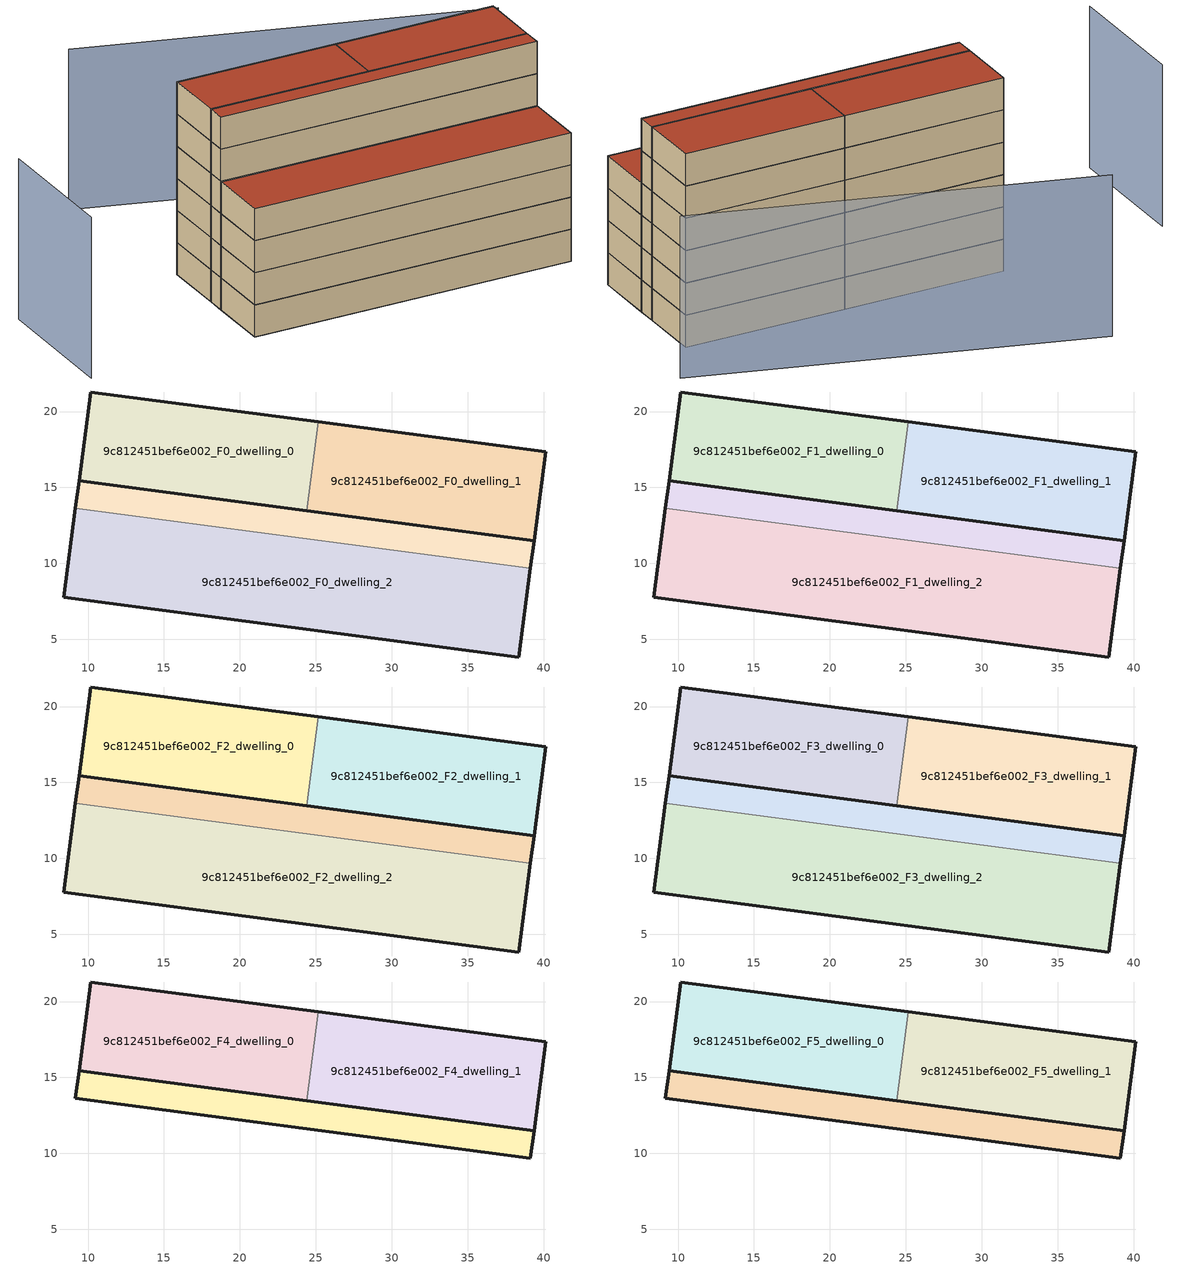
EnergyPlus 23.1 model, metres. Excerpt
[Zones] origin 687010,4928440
9c812451bef6e002_F0_dwelling_0
 floor ground (EU_floor_Construction): 24.39,13.46 25.16,19.32 10.18,21.29 9.4,15.43 z0
 wall outside (EU_wall_Construction): 24.39,13.46 9.4,15.43 10.18,21.29 25.16,19.32 z0:3
 wall to 9c812451bef6e002_F0_dwelling_1 (EU_wall_Construction): 25.16,19.32 24.39,13.46 z0:3
9c812451bef6e002_F0_dwelling_1
 floor ground (EU_floor_Construction): 39.38,11.48 40.15,17.34 25.16,19.32 24.39,13.46 z0
 wall outside (EU_wall_Construction): 25.16,19.32 40.15,17.34 39.38,11.48 24.39,13.46 z0:3
9c812451bef6e002_F0_dwelling_2
 floor ground (EU_floor_Construction): 38.37,3.83 39.14,9.7 9.17,13.64 8.4,7.78 z0
 wall outside (EU_wall_Construction): 39.14,9.7 38.37,3.83 8.4,7.78 9.17,13.64 z0:3
 wall to 9c812451bef6e002_F0_circulation (EU_wall_Construction): 9.17,13.64 39.14,9.7 z0:3
9c812451bef6e002_F0_circulation
 floor ground (EU_floor_Construction): 39.14,9.7 39.38,11.48 9.4,15.43 9.17,13.64 z0
 wall outside (EU_wall_Construction): 9.17,13.64 9.4,15.43 39.38,11.48 39.14,9.7 z0:3
9c812451bef6e002_F1_dwelling_0
 floor to 9c812451bef6e002_F0_dwelling_0 (EU_floor_Construction): 24.39,13.46 25.16,19.32 10.18,21.29 9.4,15.43 z3
 wall outside (EU_wall_Construction): 24.39,13.46 9.4,15.43 10.18,21.29 25.16,19.32 z3:6
 wall to 9c812451bef6e002_F1_dwelling_1 (EU_wall_Construction): 25.16,19.32 24.39,13.46 z3:6
9c812451bef6e002_F1_dwelling_1
 floor to 9c812451bef6e002_F0_dwelling_1 (EU_floor_Construction): 39.38,11.48 40.15,17.34 25.16,19.32 24.39,13.46 z3
 wall outside (EU_wall_Construction): 25.16,19.32 40.15,17.34 39.38,11.48 24.39,13.46 z3:6
9c812451bef6e002_F1_dwelling_2
 floor to 9c812451bef6e002_F0_dwelling_2 (EU_floor_Construction): 38.37,3.83 39.14,9.7 9.17,13.64 8.4,7.78 z3
 wall outside (EU_wall_Construction): 39.14,9.7 38.37,3.83 8.4,7.78 9.17,13.64 z3:6
 wall to 9c812451bef6e002_F1_circulation (EU_wall_Construction): 9.17,13.64 39.14,9.7 z3:6
9c812451bef6e002_F1_circulation
 floor to 9c812451bef6e002_F0_circulation (EU_floor_Construction): 39.14,9.7 39.38,11.48 9.4,15.43 9.17,13.64 z3
 wall outside (EU_wall_Construction): 9.17,13.64 9.4,15.43 39.38,11.48 39.14,9.7 z3:6
9c812451bef6e002_F2_dwelling_0
 floor to 9c812451bef6e002_F1_dwelling_0 (EU_floor_Construction): 24.39,13.46 25.16,19.32 10.18,21.29 9.4,15.43 z6
 wall outside (EU_wall_Construction): 24.39,13.46 9.4,15.43 10.18,21.29 25.16,19.32 z6:9
 wall to 9c812451bef6e002_F2_dwelling_1 (EU_wall_Construction): 25.16,19.32 24.39,13.46 z6:9
9c812451bef6e002_F2_dwelling_1
 floor to 9c812451bef6e002_F1_dwelling_1 (EU_floor_Construction): 39.38,11.48 40.15,17.34 25.16,19.32 24.39,13.46 z6
 wall outside (EU_wall_Construction): 25.16,19.32 40.15,17.34 39.38,11.48 24.39,13.46 z6:9
9c812451bef6e002_F2_dwelling_2
 floor to 9c812451bef6e002_F1_dwelling_2 (EU_floor_Construction): 38.37,3.83 39.14,9.7 9.17,13.64 8.4,7.78 z6
 wall outside (EU_wall_Construction): 39.14,9.7 38.37,3.83 8.4,7.78 9.17,13.64 z6:9
 wall to 9c812451bef6e002_F2_circulation (EU_wall_Construction): 9.17,13.64 39.14,9.7 z6:9
9c812451bef6e002_F2_circulation
 floor to 9c812451bef6e002_F1_circulation (EU_floor_Construction): 39.14,9.7 39.38,11.48 9.4,15.43 9.17,13.64 z6
 wall outside (EU_wall_Construction): 9.17,13.64 9.4,15.43 39.38,11.48 39.14,9.7 z6:9
9c812451bef6e002_F3_dwelling_0
 floor to 9c812451bef6e002_F2_dwelling_0 (EU_floor_Construction): 24.39,13.46 25.16,19.32 10.18,21.29 9.4,15.43 z9
 wall outside (EU_wall_Construction): 24.39,13.46 9.4,15.43 10.18,21.29 25.16,19.32 z9:12
 wall to 9c812451bef6e002_F3_dwelling_1 (EU_wall_Construction): 25.16,19.32 24.39,13.46 z9:12
9c812451bef6e002_F3_dwelling_1
 floor to 9c812451bef6e002_F2_dwelling_1 (EU_floor_Construction): 39.38,11.48 40.15,17.34 25.16,19.32 24.39,13.46 z9
 wall outside (EU_wall_Construction): 25.16,19.32 40.15,17.34 39.38,11.48 24.39,13.46 z9:12
9c812451bef6e002_F3_dwelling_2
 floor to 9c812451bef6e002_F2_dwelling_2 (EU_floor_Construction): 38.37,3.83 39.14,9.7 9.17,13.64 8.4,7.78 z9
 wall outside (EU_wall_Construction): 39.14,9.7 38.37,3.83 8.4,7.78 9.17,13.64 z9:12
 wall to 9c812451bef6e002_F3_circulation (EU_wall_Construction): 9.17,13.64 39.14,9.7 z9:12
 roof outside (EU_roof_Construction): 39.14,9.7 38.37,3.83 8.4,7.78 9.17,13.64 z12
9c812451bef6e002_F3_circulation
 floor to 9c812451bef6e002_F2_circulation (EU_floor_Construction): 39.14,9.7 39.38,11.48 9.4,15.43 9.17,13.64 z9
 wall outside (EU_wall_Construction): 9.17,13.64 9.4,15.43 39.38,11.48 39.14,9.7 z9:12
9c812451bef6e002_F4_dwelling_0
 floor to 9c812451bef6e002_F3_dwelling_0 (EU_floor_Construction): 24.39,13.46 25.16,19.32 10.18,21.29 9.4,15.43 z12
 wall outside (EU_wall_Construction): 24.39,13.46 9.4,15.43 10.18,21.29 25.16,19.32 z12:15
 wall to 9c812451bef6e002_F4_dwelling_1 (EU_wall_Construction): 25.16,19.32 24.39,13.46 z12:15
9c812451bef6e002_F4_dwelling_1
 floor to 9c812451bef6e002_F3_dwelling_1 (EU_floor_Construction): 39.38,11.48 40.15,17.34 25.16,19.32 24.39,13.46 z12
 wall outside (EU_wall_Construction): 25.16,19.32 40.15,17.34 39.38,11.48 24.39,13.46 z12:15
9c812451bef6e002_F4_circulation
 floor to 9c812451bef6e002_F3_circulation (EU_floor_Construction): 39.14,9.7 39.38,11.48 9.4,15.43 9.17,13.64 z12
 wall outside (EU_wall_Construction): 9.17,13.64 9.4,15.43 39.38,11.48 39.14,9.7 9.17,13.64 z12:15
9c812451bef6e002_F5_dwelling_0
 floor to 9c812451bef6e002_F4_dwelling_0 (EU_floor_Construction): 24.39,13.46 25.16,19.32 10.18,21.29 9.4,15.43 z15
 wall outside (EU_wall_Construction): 24.39,13.46 9.4,15.43 10.18,21.29 25.16,19.32 z15:18
 wall to 9c812451bef6e002_F5_dwelling_1 (EU_wall_Construction): 25.16,19.32 24.39,13.46 z15:18
 roof outside (EU_roof_Construction): 25.16,19.32 24.39,13.46 9.4,15.43 10.18,21.29 z18
9c812451bef6e002_F5_dwelling_1
 floor to 9c812451bef6e002_F4_dwelling_1 (EU_floor_Construction): 39.38,11.48 40.15,17.34 25.16,19.32 24.39,13.46 z15
 wall outside (EU_wall_Construction): 25.16,19.32 40.15,17.34 39.38,11.48 24.39,13.46 z15:18
 roof outside (EU_roof_Construction): 40.15,17.34 39.38,11.48 24.39,13.46 25.16,19.32 z18
9c812451bef6e002_F5_circulation
 floor to 9c812451bef6e002_F4_circulation (EU_floor_Construction): 39.14,9.7 39.38,11.48 9.4,15.43 9.17,13.64 z15
 wall outside (EU_wall_Construction): 9.17,13.64 9.4,15.43 39.38,11.48 39.14,9.7 9.17,13.64 z15:18
 roof outside (EU_roof_Construction): 39.38,11.48 39.14,9.7 9.17,13.64 9.4,15.43 z18
shading: -5.58,22.18 -7.3,9.57 / 43.92,21.74 10.15,36.62 z0:15
[Building]
EU S2 Campaign: North Axis=0; Terrain=City; Solar Distribution=FullExterior
[Site:Location]
Bologna: Latitude=44.5; Longitude=11.25; Time Zone=1; Elevation=37
[SizingPeriod:WeatherFileDays]
AnnualSizingPeriod: Begin Month=1; Begin Day of Month=1; End Month=12; End Day of Month=31; Day of Week for Start Day=Monday; Use Weather File Daylight Saving Period=No; Use Weather File Rain and Snow Indicators=No
[MATERIAL]
EU_InternalMass_Material: Roughness=MediumRough; Thickness=0.1; Conductivity=1; Density=1800; Specific Heat=900; Thermal Absorptance=0.9; Solar Absorptance=0.7; Visible Absorptance=0.7
[MATERIAL:NOMASS] Roughness=MediumRough; Thermal Absorptance=0.9; Solar Absorptance=0.7; Visible Absorptance=0.7
Name | Thermal Resistance
EU_wall_NoMass | 0.905828
EU_roof_NoMass | 0.37593
EU_floor_NoMass | 0.67114
[CONSTRUCTION]
EU_wall_Construction: EU_wall_NoMass
EU_roof_Construction: EU_roof_NoMass
EU_floor_Construction: EU_floor_NoMass
EU_InternalMass_Construction: EU_InternalMass_Material
[ZONE] Type=1; Multiplier=1; Ceiling Height=autocalculate; Floor Area=autocalculate; Part of Total Floor Area=Yes
Name | Volume
9c812451bef6e002_F0_dwelling_0; 9c812451bef6e002_F1_dwelling_0; 9c812451bef6e002_F2_dwelling_0; 9c812451bef6e002_F3_dwelling_0; 9c812451bef6e002_F4_dwelling_0; 9c812451bef6e002_F5_dwelling_0 | 268.088
9c812451bef6e002_F0_dwelling_1 | 268.09
9c812451bef6e002_F1_dwelling_1; 9c812451bef6e002_F2_dwelling_1; 9c812451bef6e002_F3_dwelling_1; 9c812451bef6e002_F4_dwelling_1; 9c812451bef6e002_F5_dwelling_1 | 268.091
9c812451bef6e002_F0_dwelling_2; 9c812451bef6e002_F1_dwelling_2; 9c812451bef6e002_F2_dwelling_2; 9c812451bef6e002_F3_dwelling_2 | 536.237
9c812451bef6e002_F0_circulation; 9c812451bef6e002_F1_circulation; 9c812451bef6e002_F2_circulation; 9c812451bef6e002_F3_circulation; 9c812451bef6e002_F4_circulation; 9c812451bef6e002_F5_circulation | 163.25
[INTERNALMASS] Construction=EU_InternalMass_Construction
Name | Zone or ZoneList | Surface Area
9c812451bef6e002_F0_dwelling_0_EU_InternalMass | 9c812451bef6e002_F0_dwelling_0 | 89.3673
9c812451bef6e002_F0_dwelling_1_EU_InternalMass | 9c812451bef6e002_F0_dwelling_1 | 89.3673
9c812451bef6e002_F0_dwelling_2_EU_InternalMass | 9c812451bef6e002_F0_dwelling_2 | 178.738
9c812451bef6e002_F1_dwelling_0_EU_InternalMass | 9c812451bef6e002_F1_dwelling_0 | 89.3673
9c812451bef6e002_F1_dwelling_1_EU_InternalMass | 9c812451bef6e002_F1_dwelling_1 | 89.3673
9c812451bef6e002_F1_dwelling_2_EU_InternalMass | 9c812451bef6e002_F1_dwelling_2 | 178.738
9c812451bef6e002_F2_dwelling_0_EU_InternalMass | 9c812451bef6e002_F2_dwelling_0 | 89.3673
9c812451bef6e002_F2_dwelling_1_EU_InternalMass | 9c812451bef6e002_F2_dwelling_1 | 89.3673
9c812451bef6e002_F2_dwelling_2_EU_InternalMass | 9c812451bef6e002_F2_dwelling_2 | 178.738
9c812451bef6e002_F3_dwelling_0_EU_InternalMass | 9c812451bef6e002_F3_dwelling_0 | 89.3673
9c812451bef6e002_F3_dwelling_1_EU_InternalMass | 9c812451bef6e002_F3_dwelling_1 | 89.3673
9c812451bef6e002_F3_dwelling_2_EU_InternalMass | 9c812451bef6e002_F3_dwelling_2 | 178.738
9c812451bef6e002_F4_dwelling_0_EU_InternalMass | 9c812451bef6e002_F4_dwelling_0 | 187.411
9c812451bef6e002_F4_dwelling_1_EU_InternalMass | 9c812451bef6e002_F4_dwelling_1 | 187.411
9c812451bef6e002_F5_dwelling_0_EU_InternalMass | 9c812451bef6e002_F5_dwelling_0 | 187.411
9c812451bef6e002_F5_dwelling_1_EU_InternalMass | 9c812451bef6e002_F5_dwelling_1 | 187.411
[OTHEREQUIPMENT] Fuel Type=Electricity; Design Level Calculation Method=Watts/Area; Power per Zone Floor Area=1; Fraction Latent=0; Fraction Radiant=0; Fraction Lost=0; Carbon Dioxide Generation Rate=0; EndUse Subcategory=EU_Step8_InternalGains
Name | Zone or ZoneList or Space or SpaceList | Schedule
EU_Step8_InternalGain_9c812451bef6e002_F0_dwelling_0_f000 | 9c812451bef6e002_F0_dwelling_0 | EU_Step8_GainSchedule_9c812451bef6e002_F0_dwelling_0_f000
EU_Step8_InternalGain_9c812451bef6e002_F0_dwelling_1_f000 | 9c812451bef6e002_F0_dwelling_1 | EU_Step8_GainSchedule_9c812451bef6e002_F0_dwelling_1_f000
EU_Step8_InternalGain_9c812451bef6e002_F0_dwelling_2_f000 | 9c812451bef6e002_F0_dwelling_2 | EU_Step8_GainSchedule_9c812451bef6e002_F0_dwelling_2_f000
EU_Step8_InternalGain_9c812451bef6e002_F1_dwelling_0_f000 | 9c812451bef6e002_F1_dwelling_0 | EU_Step8_GainSchedule_9c812451bef6e002_F1_dwelling_0_f000
EU_Step8_InternalGain_9c812451bef6e002_F1_dwelling_1_f000 | 9c812451bef6e002_F1_dwelling_1 | EU_Step8_GainSchedule_9c812451bef6e002_F1_dwelling_1_f000
EU_Step8_InternalGain_9c812451bef6e002_F1_dwelling_2_f000 | 9c812451bef6e002_F1_dwelling_2 | EU_Step8_GainSchedule_9c812451bef6e002_F1_dwelling_2_f000
EU_Step8_InternalGain_9c812451bef6e002_F2_dwelling_0_f000 | 9c812451bef6e002_F2_dwelling_0 | EU_Step8_GainSchedule_9c812451bef6e002_F2_dwelling_0_f000
EU_Step8_InternalGain_9c812451bef6e002_F2_dwelling_1_f000 | 9c812451bef6e002_F2_dwelling_1 | EU_Step8_GainSchedule_9c812451bef6e002_F2_dwelling_1_f000
EU_Step8_InternalGain_9c812451bef6e002_F2_dwelling_2_f000 | 9c812451bef6e002_F2_dwelling_2 | EU_Step8_GainSchedule_9c812451bef6e002_F2_dwelling_2_f000
EU_Step8_InternalGain_9c812451bef6e002_F3_dwelling_0_f000 | 9c812451bef6e002_F3_dwelling_0 | EU_Step8_GainSchedule_9c812451bef6e002_F3_dwelling_0_f000
EU_Step8_InternalGain_9c812451bef6e002_F3_dwelling_1_f000 | 9c812451bef6e002_F3_dwelling_1 | EU_Step8_GainSchedule_9c812451bef6e002_F3_dwelling_1_f000
EU_Step8_InternalGain_9c812451bef6e002_F3_dwelling_2_f000 | 9c812451bef6e002_F3_dwelling_2 | EU_Step8_GainSchedule_9c812451bef6e002_F3_dwelling_2_f000
EU_Step8_InternalGain_9c812451bef6e002_F4_dwelling_0_f000 | 9c812451bef6e002_F4_dwelling_0 | EU_Step8_GainSchedule_9c812451bef6e002_F4_dwelling_0_f000
EU_Step8_InternalGain_9c812451bef6e002_F4_dwelling_1_f000 | 9c812451bef6e002_F4_dwelling_1 | EU_Step8_GainSchedule_9c812451bef6e002_F4_dwelling_1_f000
EU_Step8_InternalGain_9c812451bef6e002_F5_dwelling_0_f000 | 9c812451bef6e002_F5_dwelling_0 | EU_Step8_GainSchedule_9c812451bef6e002_F5_dwelling_0_f000
EU_Step8_InternalGain_9c812451bef6e002_F5_dwelling_1_f000 | 9c812451bef6e002_F5_dwelling_1 | EU_Step8_GainSchedule_9c812451bef6e002_F5_dwelling_1_f000
[ZONEINFILTRATION:DESIGNFLOWRATE] Schedule=EU_AlwaysOn; Design Flow Rate Calculation Method=Flow/Area; Flow Rate per Floor Area=0.0005; Constant Term Coefficient=1; Temperature Term Coefficient=0; Velocity Term Coefficient=0; Velocity Squared Term Coefficient=0
Name | Zone or ZoneList or Space or SpaceList
EU_Circulation_Infiltration_9c812451bef6e002_F0_circulation | 9c812451bef6e002_F0_circulation
EU_Circulation_Infiltration_9c812451bef6e002_F1_circulation | 9c812451bef6e002_F1_circulation
EU_Circulation_Infiltration_9c812451bef6e002_F2_circulation | 9c812451bef6e002_F2_circulation
EU_Circulation_Infiltration_9c812451bef6e002_F3_circulation | 9c812451bef6e002_F3_circulation
EU_Circulation_Infiltration_9c812451bef6e002_F4_circulation | 9c812451bef6e002_F4_circulation
EU_Circulation_Infiltration_9c812451bef6e002_F5_circulation | 9c812451bef6e002_F5_circulation
[ZONEVENTILATION:DESIGNFLOWRATE] Schedule=EU_AlwaysOn; Design Flow Rate Calculation Method=AirChanges/Hour; Air Changes per Hour=0.73129; Ventilation Type=Natural; Fan Pressure Rise=0; Fan Total Efficiency=1; Constant Term Coefficient=1; Temperature Term Coefficient=0; Velocity Term Coefficient=0; Velocity Squared Term Coefficient=0; Minimum Indoor Temperature=-100; Maximum Indoor Temperature=100; Delta Temperature=-100; Minimum Outdoor Temperature=-100; Maximum Outdoor Temperature=100; Maximum Wind Speed=40
Name | Zone or ZoneList or Space or SpaceList
EU_ConstantAir_9c812451bef6e002_F0_dwelling_0 | 9c812451bef6e002_F0_dwelling_0
EU_ConstantAir_9c812451bef6e002_F0_dwelling_1 | 9c812451bef6e002_F0_dwelling_1
EU_ConstantAir_9c812451bef6e002_F0_dwelling_2 | 9c812451bef6e002_F0_dwelling_2
EU_ConstantAir_9c812451bef6e002_F1_dwelling_0 | 9c812451bef6e002_F1_dwelling_0
EU_ConstantAir_9c812451bef6e002_F1_dwelling_1 | 9c812451bef6e002_F1_dwelling_1
EU_ConstantAir_9c812451bef6e002_F1_dwelling_2 | 9c812451bef6e002_F1_dwelling_2
EU_ConstantAir_9c812451bef6e002_F2_dwelling_0 | 9c812451bef6e002_F2_dwelling_0
EU_ConstantAir_9c812451bef6e002_F2_dwelling_1 | 9c812451bef6e002_F2_dwelling_1
EU_ConstantAir_9c812451bef6e002_F2_dwelling_2 | 9c812451bef6e002_F2_dwelling_2
EU_ConstantAir_9c812451bef6e002_F3_dwelling_0 | 9c812451bef6e002_F3_dwelling_0
EU_ConstantAir_9c812451bef6e002_F3_dwelling_1 | 9c812451bef6e002_F3_dwelling_1
EU_ConstantAir_9c812451bef6e002_F3_dwelling_2 | 9c812451bef6e002_F3_dwelling_2
EU_ConstantAir_9c812451bef6e002_F4_dwelling_0 | 9c812451bef6e002_F4_dwelling_0
EU_ConstantAir_9c812451bef6e002_F4_dwelling_1 | 9c812451bef6e002_F4_dwelling_1
EU_ConstantAir_9c812451bef6e002_F5_dwelling_0 | 9c812451bef6e002_F5_dwelling_0
EU_ConstantAir_9c812451bef6e002_F5_dwelling_1 | 9c812451bef6e002_F5_dwelling_1
[HVACTEMPLATE:THERMOSTAT] Constant Heating Setpoint=20; Constant Cooling Setpoint=50
EU_HeatOnly_9c812451bef6e002_F0_dwelling_0; EU_HeatOnly_9c812451bef6e002_F0_dwelling_1; EU_HeatOnly_9c812451bef6e002_F0_dwelling_2; EU_HeatOnly_9c812451bef6e002_F1_dwelling_0; EU_HeatOnly_9c812451bef6e002_F1_dwelling_1; EU_HeatOnly_9c812451bef6e002_F1_dwelling_2; EU_HeatOnly_9c812451bef6e002_F2_dwelling_0; EU_HeatOnly_9c812451bef6e002_F2_dwelling_1; EU_HeatOnly_9c812451bef6e002_F2_dwelling_2; EU_HeatOnly_9c812451bef6e002_F3_dwelling_0; EU_HeatOnly_9c812451bef6e002_F3_dwelling_1; EU_HeatOnly_9c812451bef6e002_F3_dwelling_2; EU_HeatOnly_9c812451bef6e002_F4_dwelling_0; EU_HeatOnly_9c812451bef6e002_F4_dwelling_1; EU_HeatOnly_9c812451bef6e002_F5_dwelling_0; EU_HeatOnly_9c812451bef6e002_F5_dwelling_1
[HVACTEMPLATE:ZONE:IDEALLOADSAIRSYSTEM] System Availability Schedule=EU_AlwaysOn; Maximum Heating Supply Air Temperature=50; Minimum Cooling Supply Air Temperature=13; Maximum Heating Supply Air Humidity Ratio=0.0156; Minimum Cooling Supply Air Humidity Ratio=0.0077; Heating Limit=NoLimit; Cooling Limit=NoLimit; Heating Availability Schedule=EU_AlwaysOn; Cooling Availability Schedule=EU_CoolingOff; Dehumidification Control Type=ConstantSensibleHeatRatio; Cooling Sensible Heat Ratio=0.7; Dehumidification Setpoint=60; Humidification Control Type=None; Humidification Setpoint=30; Outdoor Air Method=None; Outdoor Air Flow Rate per Person=0.00944; Outdoor Air Flow Rate per Zone Floor Area=0; Outdoor Air Flow Rate per Zone=0; Demand Controlled Ventilation Type=None; Outdoor Air Economizer Type=NoEconomizer; Heat Recovery Type=None; Sensible Heat Recovery Effectiveness=0.7; Latent Heat Recovery Effectiveness=0.65
Name | Template Thermostat
9c812451bef6e002_F0_dwelling_0 | EU_HeatOnly_9c812451bef6e002_F0_dwelling_0
9c812451bef6e002_F0_dwelling_1 | EU_HeatOnly_9c812451bef6e002_F0_dwelling_1
9c812451bef6e002_F0_dwelling_2 | EU_HeatOnly_9c812451bef6e002_F0_dwelling_2
9c812451bef6e002_F1_dwelling_0 | EU_HeatOnly_9c812451bef6e002_F1_dwelling_0
9c812451bef6e002_F1_dwelling_1 | EU_HeatOnly_9c812451bef6e002_F1_dwelling_1
9c812451bef6e002_F1_dwelling_2 | EU_HeatOnly_9c812451bef6e002_F1_dwelling_2
9c812451bef6e002_F2_dwelling_0 | EU_HeatOnly_9c812451bef6e002_F2_dwelling_0
9c812451bef6e002_F2_dwelling_1 | EU_HeatOnly_9c812451bef6e002_F2_dwelling_1
9c812451bef6e002_F2_dwelling_2 | EU_HeatOnly_9c812451bef6e002_F2_dwelling_2
9c812451bef6e002_F3_dwelling_0 | EU_HeatOnly_9c812451bef6e002_F3_dwelling_0
9c812451bef6e002_F3_dwelling_1 | EU_HeatOnly_9c812451bef6e002_F3_dwelling_1
9c812451bef6e002_F3_dwelling_2 | EU_HeatOnly_9c812451bef6e002_F3_dwelling_2
9c812451bef6e002_F4_dwelling_0 | EU_HeatOnly_9c812451bef6e002_F4_dwelling_0
9c812451bef6e002_F4_dwelling_1 | EU_HeatOnly_9c812451bef6e002_F4_dwelling_1
9c812451bef6e002_F5_dwelling_0 | EU_HeatOnly_9c812451bef6e002_F5_dwelling_0
9c812451bef6e002_F5_dwelling_1 | EU_HeatOnly_9c812451bef6e002_F5_dwelling_1
[SIZING:ZONE] Zone Cooling Design Supply Air Temperature Input Method=SupplyAirTemperature; Zone Cooling Design Supply Air Temperature=13; Zone Heating Design Supply Air Temperature Input Method=SupplyAirTemperature; Zone Heating Design Supply Air Temperature=50; Zone Cooling Design Supply Air Humidity Ratio=0.008; Zone Heating Design Supply Air Humidity Ratio=0.008; Cooling Design Air Flow Method=DesignDay; Cooling Design Air Flow Rate=0; Cooling Minimum Air Flow per Zone Floor Area=0.000762; Cooling Minimum Air Flow=0; Cooling Minimum Air Flow Fraction=0.2; Heating Design Air Flow Method=DesignDay; Heating Design Air Flow Rate=0; Heating Maximum Air Flow per Zone Floor Area=0.002032; Heating Maximum Air Flow=0.141576; Heating Maximum Air Flow Fraction=0.3; Account for Dedicated Outdoor Air System=No; Dedicated Outdoor Air System Control Strategy=NeutralSupplyAir; Dedicated Outdoor Air Low Setpoint Temperature for Design=autosize; Dedicated Outdoor Air High Setpoint Temperature for Design=autosize; Zone Load Sizing Method=Sensible Load Only No Latent Load; Zone Latent Cooling Design Supply Air Humidity Ratio Input Method=HumidityRatioDifference; Zone Cooling Design Supply Air Humidity Ratio Difference=0.005; Zone Latent Heating Design Supply Air Humidity Ratio Input Method=HumidityRatioDifference; Zone Humidification Design Supply Air Humidity Ratio Difference=0.005
9c812451bef6e002_F0_dwelling_0; 9c812451bef6e002_F0_dwelling_1; 9c812451bef6e002_F0_dwelling_2; 9c812451bef6e002_F1_dwelling_0; 9c812451bef6e002_F1_dwelling_1; 9c812451bef6e002_F1_dwelling_2; 9c812451bef6e002_F2_dwelling_0; 9c812451bef6e002_F2_dwelling_1; 9c812451bef6e002_F2_dwelling_2; 9c812451bef6e002_F3_dwelling_0; 9c812451bef6e002_F3_dwelling_1; 9c812451bef6e002_F3_dwelling_2; 9c812451bef6e002_F4_dwelling_0; 9c812451bef6e002_F4_dwelling_1; 9c812451bef6e002_F5_dwelling_0; 9c812451bef6e002_F5_dwelling_1
[SCHEDULE:CONSTANT]
Name | Hourly Value
EU_AlwaysOn | 1
EU_CoolingOff | 0
[SCHEDULE:FILE] Column Number=1; Rows to Skip at Top=0; Number of Hours of Data=8760; Column Separator=Comma; Interpolate to Timestep=No; Minutes per Item=60; Adjust Schedule for Daylight Savings=Yes
Name | File
EU_Step8_GainSchedule_9c812451bef6e002_F0_dwelling_0_f000 | ../../schedules/9c812451bef6e002/9c812451bef6e002_F0_dwelling_0_f000_gain.csv
EU_Step8_GainSchedule_9c812451bef6e002_F0_dwelling_1_f000 | ../../schedules/9c812451bef6e002/9c812451bef6e002_F0_dwelling_1_f000_gain.csv
EU_Step8_GainSchedule_9c812451bef6e002_F0_dwelling_2_f000 | ../../schedules/9c812451bef6e002/9c812451bef6e002_F0_dwelling_2_f000_gain.csv
EU_Step8_GainSchedule_9c812451bef6e002_F1_dwelling_0_f000 | ../../schedules/9c812451bef6e002/9c812451bef6e002_F1_dwelling_0_f000_gain.csv
EU_Step8_GainSchedule_9c812451bef6e002_F1_dwelling_1_f000 | ../../schedules/9c812451bef6e002/9c812451bef6e002_F1_dwelling_1_f000_gain.csv
EU_Step8_GainSchedule_9c812451bef6e002_F1_dwelling_2_f000 | ../../schedules/9c812451bef6e002/9c812451bef6e002_F1_dwelling_2_f000_gain.csv
EU_Step8_GainSchedule_9c812451bef6e002_F2_dwelling_0_f000 | ../../schedules/9c812451bef6e002/9c812451bef6e002_F2_dwelling_0_f000_gain.csv
EU_Step8_GainSchedule_9c812451bef6e002_F2_dwelling_1_f000 | ../../schedules/9c812451bef6e002/9c812451bef6e002_F2_dwelling_1_f000_gain.csv
EU_Step8_GainSchedule_9c812451bef6e002_F2_dwelling_2_f000 | ../../schedules/9c812451bef6e002/9c812451bef6e002_F2_dwelling_2_f000_gain.csv
EU_Step8_GainSchedule_9c812451bef6e002_F3_dwelling_0_f000 | ../../schedules/9c812451bef6e002/9c812451bef6e002_F3_dwelling_0_f000_gain.csv
EU_Step8_GainSchedule_9c812451bef6e002_F3_dwelling_1_f000 | ../../schedules/9c812451bef6e002/9c812451bef6e002_F3_dwelling_1_f000_gain.csv
EU_Step8_GainSchedule_9c812451bef6e002_F3_dwelling_2_f000 | ../../schedules/9c812451bef6e002/9c812451bef6e002_F3_dwelling_2_f000_gain.csv
EU_Step8_GainSchedule_9c812451bef6e002_F4_dwelling_0_f000 | ../../schedules/9c812451bef6e002/9c812451bef6e002_F4_dwelling_0_f000_gain.csv
EU_Step8_GainSchedule_9c812451bef6e002_F4_dwelling_1_f000 | ../../schedules/9c812451bef6e002/9c812451bef6e002_F4_dwelling_1_f000_gain.csv
EU_Step8_GainSchedule_9c812451bef6e002_F5_dwelling_0_f000 | ../../schedules/9c812451bef6e002/9c812451bef6e002_F5_dwelling_0_f000_gain.csv
EU_Step8_GainSchedule_9c812451bef6e002_F5_dwelling_1_f000 | ../../schedules/9c812451bef6e002/9c812451bef6e002_F5_dwelling_1_f000_gain.csv
